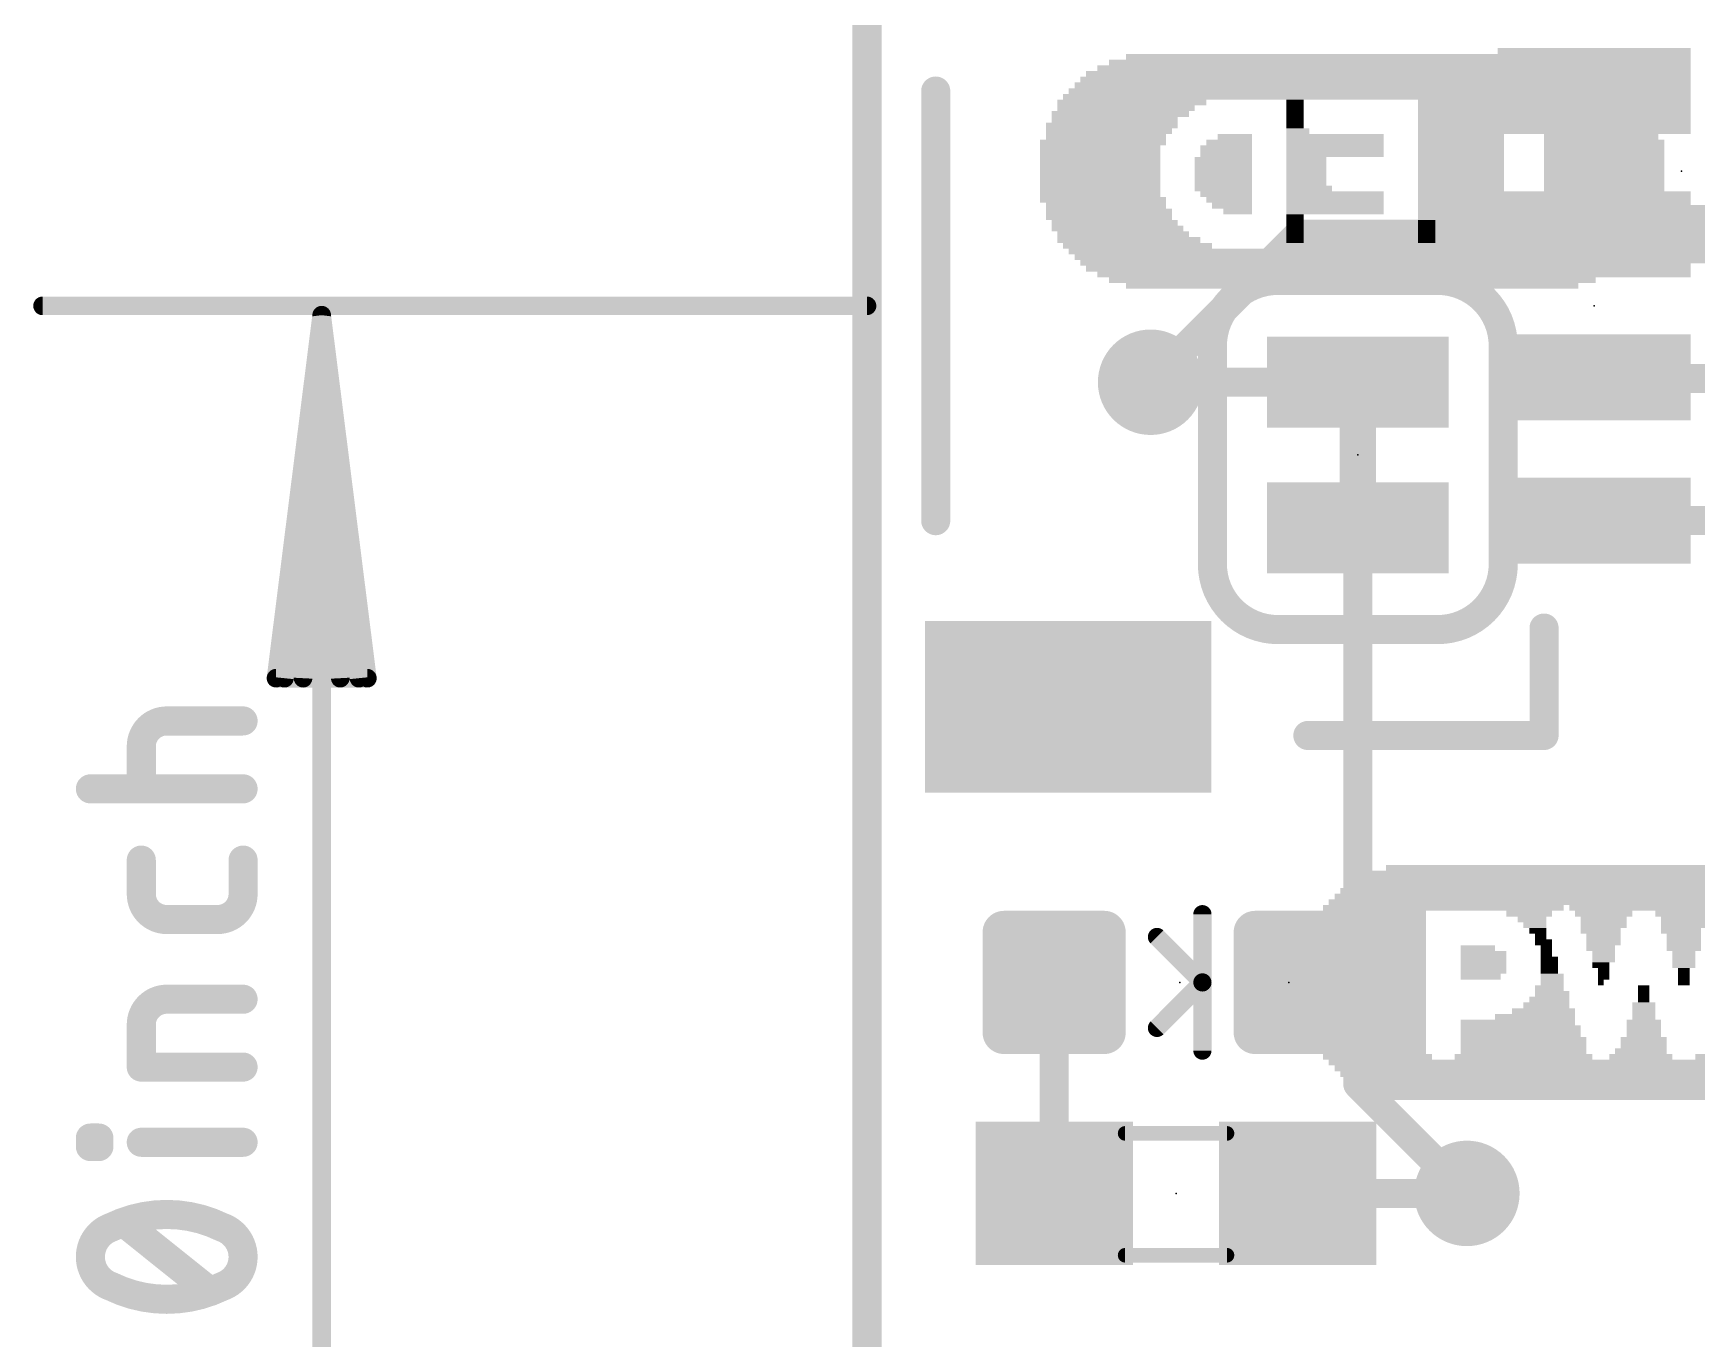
# Model space of a CAD drawing. Extents: x -27.9 to 58.7, y -12 to 40.1.
# Drawn here: x -5.83 to 5.8, y 5.49 to 14.6 of the extents above; entities that cross this region are included whole.
import ezdxf

# ---------------------------------------------------------------- set-up
doc = ezdxf.new("R2010")
doc.units = 0
for name, color, linetype in [('1', 12, 'CONTINUOUS'), ('16', 132, 'CONTINUOUS'), ('18', 110, 'CONTINUOUS'), ('20', 31, 'CONTINUOUS'), ('21', 41, 'CONTINUOUS'), ('22', 40, 'CONTINUOUS'), ('23', 53, 'CONTINUOUS'), ('24', 53, 'CONTINUOUS'), ('47', 253, 'CONTINUOUS'), ('51', 53, 'CONTINUOUS')]:
    doc.layers.add(name, color=color, linetype=linetype)

# ---------------------------------------------------------------- blocks, each defined once
blk = doc.blocks.new('RECT160000X160000R30')
at = {"const_width": 0.15}
blk.add_lwpolyline([(0.425, -0.35), (0.425, 0.35, 0.4142), (0.35, 0.425), (-0.35, 0.425, 0.4142), (-0.425, 0.35), (-0.425, -0.35, 0.4142), (-0.35, -0.425), (0.35, -0.425, 0.4142)], format="xyb", close=True, dxfattribs=at)
blk.add_solid([(-0.3754, -0.3754), (0.3754, -0.3754), (-0.3754, 0.3754), (0.3754, 0.3754)])
blk = doc.blocks.new('RECT')
blk.add_solid([(-0.5, -0.5), (0.5, -0.5), (-0.5, 0.5), (0.5, 0.5)])
blk = doc.blocks.new('ROUNDV')
at = {"const_width": 0.5}
blk.add_lwpolyline([(0, -0.25, 1), (0, 0.25, 1), (0, -0.25)], format="xyb", dxfattribs=at)

msp = doc.modelspace()

# ---------------------------------------------------------------- linework, layer by layer
at = {"layer": '1'}
for points, const_width in [([(0, 25.4), (0, 0)], 0.2032), ([(5.08, 13.2), (6.8326, 13.2)], 0.4064), ([(3.0146, 13.2), (1.9812, 12.1666)], 0.2032), ([(5.08, 13.2), (3.0146, 13.2)], 0.2032), ([(5.08, 12.2), (5.088, 12.192)], 0.2032), ([(5.088, 12.192), (7.366, 12.192)], 0.2032), ([(5.08, 11.2), (5.0814, 11.2014)], 0.2032), ([(6.0452, 11.2014), (5.0814, 11.2014)], 0.2032), ([(1.3074, 6.504), (1.3074, 7.9756)], 0.2032), ([(1.309, 6.5024), (1.3074, 6.504)], 0.2032), ([(4.191, 6.5024), (3.009, 6.5024)], 0.2032)]:
    msp.add_lwpolyline(points, dxfattribs=dict(at, const_width=const_width))
for points, const_width in [([(5.08, 13.3016, 1), (5.08, 13.0984)], 0.2032), ([(3.0146, 13.2508, 1), (3.0146, 13.1492)], 0.1016), ([(3.0505, 13.1641, 1), (2.9787, 13.2359)], 0.1016), ([(5.08, 13.1492, 1), (5.08, 13.2508)], 0.1016), ([(1.9453, 12.2025, 1), (2.0171, 12.1307)], 0.1016), ([(5.1159, 12.2359, 1), (5.0441, 12.1641)], 0.1016), ([(5.088, 12.2428, 1), (5.088, 12.1412)], 0.1016), ([(5.0521, 12.1561, 1), (5.1239, 12.2279)], 0.1016), ([(5.0441, 11.2359, 1), (5.1159, 11.1641)], 0.1016), ([(5.0814, 11.2522, 1), (5.0814, 11.1506)], 0.1016), ([(5.1173, 11.1655, 1), (5.0455, 11.2373)], 0.1016), ([(1.3582, 7.9756, 1), (1.2566, 7.9756)], 0.1016), ([(1.3433, 6.5399, 1), (1.2715, 6.4681)], 0.1016), ([(1.2566, 6.504, 1), (1.3582, 6.504)], 0.1016), ([(1.2731, 6.4665, 1), (1.3449, 6.5383)], 0.1016), ([(3.009, 6.5532, 1), (3.009, 6.4516)], 0.1016), ([(4.191, 6.4516, 1), (4.191, 6.5532)], 0.1016)]:
    msp.add_lwpolyline(points, format="xyb", dxfattribs=dict(at, const_width=const_width))
at = {"layer": '16'}
for points, const_width in [([(0, 25.4), (0, 0)], 0.2032), ([(3.429, 12.1666), (1.9812, 12.1666)], 0.2032), ([(3.429, 11.1506), (3.429, 12.1666)], 0.254), ([(3.429, 11.1506), (3.429, 12.1666)], 0.254), ([(3.429, 11.1506), (3.429, 7.2644)], 0.2032), ([(3.429, 7.2644), (4.191, 6.5024)], 0.2032)]:
    msp.add_lwpolyline(points, dxfattribs=dict(at, const_width=const_width))
for points, const_width in [([(1.9812, 12.2174, 1), (1.9812, 12.1158)], 0.1016), ([(3.4925, 12.1666, 1), (3.3655, 12.1666)], 0.127), ([(3.4925, 12.1666, 1), (3.3655, 12.1666)], 0.127), ([(3.429, 12.1158, 1), (3.429, 12.2174)], 0.1016), ([(3.3655, 11.1506, 1), (3.4925, 11.1506)], 0.127), ([(3.3655, 11.1506, 1), (3.4925, 11.1506)], 0.127), ([(3.4798, 11.1506, 1), (3.3782, 11.1506)], 0.1016), ([(3.4649, 7.3003, 1), (3.3931, 7.2285)], 0.1016), ([(3.3782, 7.2644, 1), (3.4798, 7.2644)], 0.1016), ([(4.1551, 6.4665, 1), (4.2269, 6.5383)], 0.1016)]:
    msp.add_lwpolyline(points, format="xyb", dxfattribs=dict(at, const_width=const_width))
at = {"layer": '20', "const_width": 0.2032}
msp.add_lwpolyline([(0, 0), (0, 25.4)], dxfattribs=at)
at = {"layer": '21', "const_width": 0.2032}
for points in [[(0.48, 14.2), (0.48, 11.2)], [(4.73, 10.45), (4.73, 9.7)], [(4.73, 9.7), (3.08, 9.7)], [(3.7719, 8.4519), (3.7719, 7.4994)]]:
    msp.add_lwpolyline(points, dxfattribs=at)
at = {"layer": '21', "const_width": 0.1016}
for points in [[(0.5308, 14.2, 1), (0.4292, 14.2)], [(0.4292, 11.2, 1), (0.5308, 11.2)], [(4.7808, 10.45, 1), (4.6792, 10.45)], [(3.08, 9.7508, 1), (3.08, 9.6492)], [(4.73, 9.6492, 1), (4.73, 9.7508)], [(4.6792, 9.7, 1), (4.7808, 9.7)], [(3.8227, 8.4519, 1), (3.7211, 8.4519)], [(3.7211, 7.4994, 1), (3.8227, 7.4994)]]:
    msp.add_lwpolyline(points, format="xyb", dxfattribs=at)
at = {"layer": '22'}
for points, const_width in [([(2.8702, 12.8778, 0.4142), (2.413, 12.4206)], 0.2032), ([(2.8702, 12.9286, 1), (2.8702, 12.827)], 0.1016), ([(2.8702, 12.827, 1), (2.8702, 12.9286)], 0.1016), ([(4.445, 12.4206, 0.4142), (3.9878, 12.8778)], 0.2032), ([(3.9878, 12.9286, 1), (3.9878, 12.827)], 0.1016), ([(3.9878, 12.827, 1), (3.9878, 12.9286)], 0.1016), ([(2.4638, 12.4206, 1), (2.3622, 12.4206)], 0.1016), ([(2.3622, 12.4206, 1), (2.4638, 12.4206)], 0.1016), ([(4.4958, 12.4206, 1), (4.3942, 12.4206)], 0.1016), ([(4.3942, 12.4206, 1), (4.4958, 12.4206)], 0.1016), ([(2.413, 10.8966, 0.4142), (2.8702, 10.4394)], 0.2032), ([(2.4638, 10.8966, 1), (2.3622, 10.8966)], 0.1016), ([(2.3622, 10.8966, 1), (2.4638, 10.8966)], 0.1016), ([(3.9878, 10.4394, 0.4142), (4.445, 10.8966)], 0.2032), ([(4.4958, 10.8966, 1), (4.3942, 10.8966)], 0.1016), ([(4.3942, 10.8966, 1), (4.4958, 10.8966)], 0.1016), ([(2.8702, 10.4902, 1), (2.8702, 10.3886)], 0.1016), ([(2.8702, 10.3886, 1), (2.8702, 10.4902)], 0.1016), ([(3.9878, 10.4902, 1), (3.9878, 10.3886)], 0.1016), ([(3.9878, 10.3886, 1), (3.9878, 10.4902)], 0.1016)]:
    msp.add_lwpolyline(points, format="xyb", dxfattribs=dict(at, const_width=const_width))
at = {"layer": '22', "const_width": 0.2032}
for points in [[(2.8702, 12.8778), (3.9878, 12.8778)], [(2.413, 12.4206), (2.413, 10.8966)], [(4.445, 10.8966), (4.445, 12.4206)], [(2.8702, 10.4394), (3.9878, 10.4394)]]:
    msp.add_lwpolyline(points, dxfattribs=at)
at = {"layer": '23'}
for p in [(5.08, 12.7), (2.1844, 7.9756), (2.9464, 7.9756), (2.159, 6.5024)]:
    msp.add_point(p, dxfattribs=at)
at = {"layer": '24'}
for p in [(5.6896, 13.6398), (3.429, 11.6586)]:
    msp.add_point(p, dxfattribs=at)
at = {"layer": '47'}
for points, const_width in [([(0, 12.7), (-5.76, 12.7)], 0.13), ([(-3.81, 12.635), (-4.1292, 10.1)], 0.13), ([(-3.81, 12.635), (-4.07, 10.1)], 0.13), ([(-3.81, 12.635), (-3.94, 10.1)], 0.13), ([(-3.81, 0.065), (-3.81, 12.635)], 0.13), ([(-3.4908, 10.1), (-3.81, 12.635)], 0.13), ([(-3.68, 10.1), (-3.81, 12.635)], 0.13), ([(-3.55, 10.1), (-3.81, 12.635)], 0.13), ([(-4.1292, 10.1), (-3.4908, 10.1)], 0.13), ([(-4.8925, 9.8014), (-4.3591, 9.8014)], 0.2032), ([(-5.0703, 9.3273), (-5.0703, 9.6236)], 0.2032), ([(-4.3591, 9.3273), (-5.4259, 9.3273)], 0.2032), ([(-5.0703, 8.5926), (-5.0703, 8.8297)], 0.2032), ([(-4.3591, 8.8297), (-4.3591, 8.5926)], 0.2032), ([(-4.5369, 8.4148), (-4.8925, 8.4148)], 0.2032), ([(-4.8925, 7.8583), (-4.3591, 7.8583)], 0.2032), ([(-5.0703, 7.3842), (-5.0703, 7.6805)], 0.2032), ([(-4.3591, 7.3842), (-5.0703, 7.3842)], 0.2032), ([(-5.4259, 6.8296), (-5.4259, 6.8889)], 0.2032), ([(-5.4259, 6.8889), (-5.3666, 6.8889)], 0.2032), ([(-5.3666, 6.8889), (-5.3666, 6.8296)], 0.2032), ([(-5.3666, 6.8296), (-5.4259, 6.8296)], 0.2032), ([(-4.3591, 6.8592), (-5.0703, 6.8592)], 0.2032), ([(-4.5962, 5.8221), (-5.1888, 6.2962)], 0.2032)]:
    msp.add_lwpolyline(points, dxfattribs=dict(at, const_width=const_width))
for points, const_width in [([(-5.76, 12.7325, 1), (-5.76, 12.6675)], 0.065), ([(-3.7775, 12.635, 1), (-3.8425, 12.635)], 0.065), ([(-3.7778, 12.6391, 1), (-3.8422, 12.6309)], 0.065), ([(-3.7775, 12.6333, 1), (-3.8425, 12.6367)], 0.065), ([(-3.7775, 12.6367, 1), (-3.8425, 12.6333)], 0.065), ([(-3.7777, 12.6383, 1), (-3.8423, 12.6317)], 0.065), ([(-3.7777, 12.6317, 1), (-3.8423, 12.6383)], 0.065), ([(-3.7778, 12.6309, 1), (-3.8422, 12.6391)], 0.065), ([(0, 12.6675, 1), (0, 12.7325)], 0.065), ([(-4.1615, 10.1041, 1), (-4.097, 10.0959)], 0.065), ([(-4.1292, 10.1325, 1), (-4.1292, 10.0675)], 0.065), ([(-4.1023, 10.1033, 1), (-4.0377, 10.0967)], 0.065), ([(-3.9725, 10.1017, 1), (-3.9075, 10.0983)], 0.065), ([(-3.7125, 10.0983, 1), (-3.6475, 10.1017)], 0.065), ([(-3.5823, 10.0967, 1), (-3.5177, 10.1033)], 0.065), ([(-3.523, 10.0959, 1), (-3.4585, 10.1041)], 0.065), ([(-3.4908, 10.0675, 1), (-3.4908, 10.1325)], 0.065), ([(-4.8925, 9.8014, 0.4142), (-5.0703, 9.6236)], 0.2032), ([(-4.8925, 9.8522, 1), (-4.8925, 9.7506)], 0.1016), ([(-4.8925, 9.7506, 1), (-4.8925, 9.8522)], 0.1016), ([(-4.3591, 9.7506, 1), (-4.3591, 9.8522)], 0.1016), ([(-5.0195, 9.6236, 1), (-5.1211, 9.6236)], 0.1016), ([(-5.1211, 9.6236, 1), (-5.0195, 9.6236)], 0.1016), ([(-5.4259, 9.3781, 1), (-5.4259, 9.2765)], 0.1016), ([(-4.3591, 9.2765, 1), (-4.3591, 9.3781)], 0.1016), ([(-5.1211, 9.3273, 1), (-5.0195, 9.3273)], 0.1016), ([(-5.0195, 8.8297, 1), (-5.1211, 8.8297)], 0.1016), ([(-4.3083, 8.8297, 1), (-4.4099, 8.8297)], 0.1016), ([(-5.0703, 8.5926, 0.4142), (-4.8925, 8.4148)], 0.2032), ([(-5.0195, 8.5926, 1), (-5.1211, 8.5926)], 0.1016), ([(-5.1211, 8.5926, 1), (-5.0195, 8.5926)], 0.1016), ([(-4.5369, 8.4148, 0.4142), (-4.3591, 8.5926)], 0.2032), ([(-4.3083, 8.5926, 1), (-4.4099, 8.5926)], 0.1016), ([(-4.4099, 8.5926, 1), (-4.3083, 8.5926)], 0.1016), ([(-4.8925, 8.4656, 1), (-4.8925, 8.364)], 0.1016), ([(-4.8925, 8.364, 1), (-4.8925, 8.4656)], 0.1016), ([(-4.5369, 8.4656, 1), (-4.5369, 8.364)], 0.1016), ([(-4.5369, 8.364, 1), (-4.5369, 8.4656)], 0.1016), ([(-4.8925, 7.8583, 0.4142), (-5.0703, 7.6805)], 0.2032), ([(-4.8925, 7.9091, 1), (-4.8925, 7.8075)], 0.1016), ([(-4.8925, 7.8075, 1), (-4.8925, 7.9091)], 0.1016), ([(-4.3591, 7.8075, 1), (-4.3591, 7.9091)], 0.1016), ([(-5.0195, 7.6805, 1), (-5.1211, 7.6805)], 0.1016), ([(-5.1211, 7.6805, 1), (-5.0195, 7.6805)], 0.1016), ([(-5.0703, 7.435, 1), (-5.0703, 7.3334)], 0.1016), ([(-4.3591, 7.3334, 1), (-4.3591, 7.435)], 0.1016), ([(-5.1211, 7.3842, 1), (-5.0195, 7.3842)], 0.1016), ([(-5.3751, 6.8889, 1), (-5.4767, 6.8889)], 0.1016), ([(-5.4259, 6.9397, 1), (-5.4259, 6.8381)], 0.1016), ([(-5.3158, 6.8889, 1), (-5.4174, 6.8889)], 0.1016), ([(-5.3666, 6.8381, 1), (-5.3666, 6.9397)], 0.1016), ([(-5.4259, 6.8804, 1), (-5.4259, 6.7788)], 0.1016), ([(-5.4767, 6.8296, 1), (-5.3751, 6.8296)], 0.1016), ([(-5.4174, 6.8296, 1), (-5.3158, 6.8296)], 0.1016), ([(-5.3666, 6.7788, 1), (-5.3666, 6.8804)], 0.1016), ([(-5.0703, 6.91, 1), (-5.0703, 6.8084)], 0.1016), ([(-4.3591, 6.8084, 1), (-4.3591, 6.91)], 0.1016), ([(-4.8925, 6.3555, 0.1139), (-5.2777, 6.2666)], 0.2032), ([(-5.1571, 6.3359, 1), (-5.2206, 6.2565)], 0.1016), ([(-4.5073, 6.2666, 0.1139), (-4.8925, 6.3555)], 0.2032), ([(-4.8925, 6.4063, 1), (-4.8925, 6.3047)], 0.1016), ([(-4.8925, 6.3047, 1), (-4.8925, 6.4063)], 0.1016), ([(-5.2777, 6.2666, 0.3205), (-5.4259, 6.0591)], 0.2032), ([(-5.3, 6.3122, 1), (-5.2555, 6.2209)], 0.1016), ([(-5.2613, 6.2185, 1), (-5.2942, 6.3146)], 0.1016), ([(-4.3591, 6.0591, 0.3205), (-4.5073, 6.2666)], 0.2032), ([(-4.4908, 6.3146, 1), (-4.5237, 6.2185)], 0.1016), ([(-4.5295, 6.2209, 1), (-4.485, 6.3122)], 0.1016), ([(-5.4259, 6.0591, 0.3205), (-5.2777, 5.8517)], 0.2032), ([(-5.3751, 6.0591, 1), (-5.4767, 6.0591)], 0.1016), ([(-4.5073, 5.8517, 0.3205), (-4.3591, 6.0591)], 0.2032), ([(-4.3083, 6.0591, 1), (-4.4099, 6.0591)], 0.1016), ([(-5.4767, 6.0591, 1), (-5.3751, 6.0591)], 0.1016), ([(-4.4099, 6.0591, 1), (-4.3083, 6.0591)], 0.1016), ([(-5.2555, 5.8974, 1), (-5.3, 5.806)], 0.1016), ([(-5.2777, 5.8517, 0.1139), (-4.8925, 5.7628)], 0.2032), ([(-5.2942, 5.8036, 1), (-5.2613, 5.8997)], 0.1016), ([(-4.8925, 5.7628, 0.1139), (-4.5073, 5.8517)], 0.2032), ([(-4.5237, 5.8998, 1), (-4.4908, 5.8036)], 0.1016), ([(-4.485, 5.806, 1), (-4.5295, 5.8974)], 0.1016), ([(-4.8925, 5.8136, 1), (-4.8925, 5.712)], 0.1016), ([(-4.8925, 5.712, 1), (-4.8925, 5.8136)], 0.1016), ([(-4.6279, 5.7824, 1), (-4.5644, 5.8617)], 0.1016)]:
    msp.add_lwpolyline(points, format="xyb", dxfattribs=dict(at, const_width=const_width))
at = {"layer": '51'}
for points, const_width in [([(2.3749, 8.4519, 1), (2.3114, 8.4519)], 0.0635), ([(2.0481, 8.3156, 1), (2.0032, 8.2706)], 0.0635), ([(2.3749, 7.9756, 1), (2.3114, 7.9756)], 0.0635), ([(2.3656, 7.9531, 1), (2.3207, 7.9981)], 0.0635), ([(2.3207, 7.9531, 1), (2.3656, 7.9981)], 0.0635), ([(2.3114, 7.9756, 1), (2.3749, 7.9756)], 0.0635), ([(2.0032, 7.6806, 1), (2.0481, 7.6356)], 0.0635), ([(2.3114, 7.4994, 1), (2.3749, 7.4994)], 0.0635), ([(1.803, 6.9468, 1), (1.803, 6.896)], 0.0508), ([(2.515, 6.896, 1), (2.515, 6.9468)], 0.0508), ([(1.803, 6.0958, 1), (1.803, 6.045)], 0.0508), ([(2.515, 6.045, 1), (2.515, 6.0958)], 0.0508)]:
    msp.add_lwpolyline(points, format="xyb", dxfattribs=dict(at, const_width=const_width))
for points, const_width in [([(2.3432, 8.4519), (2.3432, 7.9756)], 0.127), ([(2.3432, 7.9756), (2.0257, 8.2931)], 0.127), ([(2.3432, 7.9756), (2.0257, 7.6581)], 0.127), ([(2.3432, 7.9756), (2.3432, 7.4994)], 0.127), ([(2.515, 6.9214), (1.803, 6.9214)], 0.1016), ([(2.515, 6.0704), (1.803, 6.0704)], 0.1016)]:
    msp.add_lwpolyline(points, dxfattribs=dict(at, const_width=const_width))

# ---------------------------------------------------------------- block references
at = {"layer": '1', "rotation": 270}
for p, xscale, yscale in [((5.08, 14.2), 0.6, 1.35), ((5.08, 13.2), 0.6, 1.35), ((5.08, 12.2), 0.6, 1.35), ((5.08, 11.2), 0.6, 1.35), ((1.405, 9.9), 1.2, 2)]:
    msp.add_blockref('RECT', p, dxfattribs=dict(at, xscale=xscale, yscale=yscale))
for p in [(1.3074, 7.9756), (3.0614, 7.9756)]:
    msp.add_blockref('RECT160000X160000R30', p, dxfattribs=at)
at = {"layer": '1', "xscale": 1.1, "rotation": 180}
for p in [(1.309, 6.5024), (3.009, 6.5024)]:
    msp.add_blockref('RECT', p, dxfattribs=at)
at = {"layer": '16', "xscale": 0.635, "yscale": 1.27, "rotation": 90}
for p in [(3.429, 12.1666), (3.429, 11.1506)]:
    msp.add_blockref('RECT', p, dxfattribs=at)
at = {"layer": '18', "xscale": 0.7366, "yscale": 0.7366}
for p in [(1.9812, 12.1666), (1.9812, 12.1666), (4.191, 6.5024), (4.191, 6.5024)]:
    msp.add_blockref('ROUNDV', p, dxfattribs=at)
at = {"layer": '21', "yscale": 0.04}
for p, xscale in [((5.4464, 8.7356), 3.88), ((5.4464, 8.7756), 3.64), ((5.4464, 8.6156), 4.28), ((5.4464, 8.6556), 4.2), ((5.4464, 8.6956), 4.04), ((4.0264, 8.4956), 1.68), ((5.4464, 8.5356), 4.44), ((5.4464, 8.5756), 4.36), ((5.4264, 8.4956), 1.04), ((3.5064, 8.3756), 0.8), ((3.5264, 8.4556), 0.76), ((3.5264, 8.4156), 0.76), ((4.6264, 8.4556), 0.32), ((4.6464, 8.4156), 0.2), ((4.6664, 8.3756), 0.16), ((5.1464, 8.4556), 0.4), ((5.1464, 8.4156), 0.32), ((5.1464, 8.3756), 0.32), ((5.7064, 8.4556), 0.4), ((5.7064, 8.4156), 0.32), ((5.7064, 8.3756), 0.32), ((3.4864, 8.2956), 0.84), ((3.4864, 8.2556), 0.84), ((3.5064, 8.3356), 0.8), ((4.6864, 8.3356), 0.12), ((4.7064, 8.2956), 0.08), ((4.7264, 8.2556), 0.12), ((5.1264, 8.3356), 0.28), ((5.1464, 8.2956), 0.24), ((5.1464, 8.2556), 0.24), ((5.6864, 8.3356), 0.28), ((5.7064, 8.2956), 0.24), ((5.7064, 8.2556), 0.24), ((3.4664, 8.1756), 0.88), ((3.4664, 8.1356), 0.88), ((3.4864, 8.2156), 0.84), ((4.2664, 8.2156), 0.24), ((4.3064, 8.1756), 0.32), ((4.3064, 8.1356), 0.32), ((4.7464, 8.2156), 0.08), ((4.7464, 8.1756), 0.08), ((4.7664, 8.1356), 0.12), ((5.1264, 8.2156), 0.2), ((5.1464, 8.1756), 0.16), ((5.1464, 8.1356), 0.16), ((5.7064, 8.2156), 0.24), ((5.7064, 8.1756), 0.16), ((5.7064, 8.1356), 0.16), ((3.4664, 8.0956), 0.88), ((3.4664, 8.0556), 0.88), ((3.4664, 8.0156), 0.88), ((4.3064, 8.0956), 0.32), ((4.3064, 8.0556), 0.32), ((4.2864, 8.0156), 0.28), ((4.7664, 8.0956), 0.12), ((4.7664, 8.0556), 0.12), ((4.7864, 8.0156), 0.16), ((5.1264, 8.0956), 0.12), ((5.1464, 8.0556), 0.08), ((5.1464, 8.0156), 0.08), ((5.7064, 8.0956), 0.16), ((5.7064, 8.0556), 0.08), ((5.7064, 8.0156), 0.08), ((3.4664, 7.9756), 0.88), ((3.4664, 7.9356), 0.88), ((3.4664, 7.8956), 0.88), ((4.7664, 7.9356), 0.2), ((4.7864, 7.8956), 0.24), ((4.7864, 7.9756), 0.16), ((5.1264, 7.9756), 0.04), ((5.4264, 7.9356), 0.08), ((5.4264, 7.8956), 0.08), ((5.7064, 7.9756), 0.08), ((3.4664, 7.8556), 0.88), ((3.4664, 7.8156), 0.88), ((3.4664, 7.7756), 0.88), ((4.7264, 7.7756), 0.44), ((4.7464, 7.8156), 0.32), ((4.7664, 7.8556), 0.28), ((5.4264, 7.8156), 0.16), ((5.4264, 7.7756), 0.16), ((5.4264, 7.8556), 0.08), ((3.4864, 7.7356), 0.84), ((3.4864, 7.6956), 0.84), ((3.4864, 7.6556), 0.84), ((4.5464, 7.6956), 0.8), ((4.5664, 7.6556), 0.84), ((4.6664, 7.7356), 0.56), ((5.4264, 7.6956), 0.24), ((5.4264, 7.6556), 0.24), ((5.4264, 7.7356), 0.16), ((3.5064, 7.6156), 0.8), ((3.5064, 7.5756), 0.8), ((3.5264, 7.5356), 0.76), ((4.5664, 7.6156), 0.84), ((4.5864, 7.5756), 0.88), ((4.5864, 7.5356), 0.88), ((5.4264, 7.5756), 0.32), ((5.4264, 7.5356), 0.32), ((5.4264, 7.6156), 0.24), ((3.5264, 7.4956), 0.76), ((3.5664, 7.4556), 0.76), ((4.5864, 7.4556), 0.96), ((4.5864, 7.4956), 0.88), ((5.4064, 7.4556), 0.44), ((5.4064, 7.4956), 0.36), ((6.0264, 7.4556), 0.48), ((5.4464, 7.4156), 4.44), ((5.4464, 7.3756), 4.36), ((5.4464, 7.3356), 4.28), ((5.4464, 7.2956), 4.2), ((5.4464, 7.2556), 4.04), ((5.4464, 7.2156), 3.88), ((5.4464, 7.1756), 3.64)]:
    msp.add_blockref('RECT', p, dxfattribs=dict(at, xscale=xscale))
at = {"layer": '22', "yscale": 0.04, "rotation": 180}
for p, xscale in [((3.3896, 14.3998), 3.4), ((3.3896, 14.4398), 3.16), ((3.3896, 14.2798), 3.8), ((3.3896, 14.3198), 3.72), ((3.3896, 14.3598), 3.56), ((3.3896, 14.1598), 4.04), ((3.3896, 14.1998), 3.96), ((3.3896, 14.2398), 3.88), ((1.8496, 14.1198), 1.04), ((1.8096, 14.0798), 0.96), ((2.9896, 14.1198), 0.12), ((2.9896, 14.0798), 0.12), ((4.1696, 14.1198), 0.64), ((4.1696, 14.0798), 0.64), ((5.0696, 14.1198), 0.76), ((5.0896, 14.0798), 0.72), ((1.7096, 13.9598), 0.92), ((1.7696, 14.0398), 0.96), ((1.7296, 13.9998), 0.88), ((2.9896, 14.0398), 0.12), ((2.9896, 13.9998), 0.12), ((2.9896, 13.9598), 0.12), ((4.1496, 14.0398), 0.6), ((4.1496, 13.9998), 0.6), ((4.1496, 13.9598), 0.6), ((5.1096, 14.0398), 0.76), ((5.1096, 13.9998), 0.76), ((5.1296, 13.9598), 0.8), ((1.6496, 13.8398), 0.88), ((1.6896, 13.9198), 0.88), ((1.6696, 13.8798), 0.84), ((2.5296, 13.8398), 0.32), ((2.5696, 13.8798), 0.24), ((3.0096, 13.9198), 0.16), ((3.2696, 13.8798), 0.68), ((3.2696, 13.8398), 0.68), ((4.1496, 13.9198), 0.6), ((4.1496, 13.8798), 0.6), ((4.1496, 13.8398), 0.6), ((5.1296, 13.9198), 0.8), ((5.1296, 13.8798), 0.8), ((5.1496, 13.8398), 0.84), ((1.6296, 13.7998), 0.84), ((1.6296, 13.7598), 0.84), ((1.6296, 13.7198), 0.84), ((2.4896, 13.7198), 0.4), ((2.5096, 13.7998), 0.36), ((2.5096, 13.7598), 0.36), ((3.2696, 13.7998), 0.68), ((3.2696, 13.7598), 0.68), ((3.0696, 13.7198), 0.28), ((4.1496, 13.7998), 0.6), ((4.1496, 13.7598), 0.6), ((4.1496, 13.7198), 0.6), ((5.1496, 13.7998), 0.84), ((5.1496, 13.7598), 0.84), ((5.1496, 13.7198), 0.84), ((1.6296, 13.6798), 0.84), ((1.6296, 13.6398), 0.84), ((1.6296, 13.5998), 0.84), ((2.4896, 13.6798), 0.4), ((2.4896, 13.6398), 0.4), ((2.4896, 13.5998), 0.4), ((3.0696, 13.6798), 0.28), ((3.0696, 13.6398), 0.28), ((3.0696, 13.5998), 0.28), ((4.1496, 13.6798), 0.6), ((4.1496, 13.6398), 0.6), ((4.1496, 13.5998), 0.6), ((5.1496, 13.6798), 0.84), ((5.1496, 13.6398), 0.84), ((5.1496, 13.5998), 0.84), ((1.6296, 13.5598), 0.84), ((1.6296, 13.5198), 0.84), ((1.6296, 13.4798), 0.84), ((2.4896, 13.5598), 0.4), ((2.4896, 13.5198), 0.4), ((2.5096, 13.4798), 0.36), ((3.0696, 13.5598), 0.28), ((3.0896, 13.5198), 0.32), ((3.2696, 13.4798), 0.68), ((4.1496, 13.5598), 0.6), ((4.1496, 13.5198), 0.6), ((4.1496, 13.4798), 0.6), ((5.1496, 13.5598), 0.84), ((5.1496, 13.5198), 0.84), ((5.1496, 13.4798), 0.84), ((1.6496, 13.4398), 0.88), ((1.6696, 13.3998), 0.84), ((1.6896, 13.3598), 0.88), ((2.5296, 13.4398), 0.32), ((2.5496, 13.3998), 0.28), ((2.5896, 13.3598), 0.2), ((3.2696, 13.4398), 0.68), ((3.2696, 13.3998), 0.68), ((3.2696, 13.3598), 0.68), ((4.1496, 13.4398), 0.6), ((4.1496, 13.3998), 0.6), ((4.1496, 13.3598), 0.6), ((5.1496, 13.4398), 0.84), ((5.1296, 13.3998), 0.8), ((5.1296, 13.3598), 0.8), ((1.6896, 13.3198), 0.88), ((1.7296, 13.2798), 0.88), ((1.7496, 13.2398), 0.92), ((2.9896, 13.3198), 0.12), ((2.9896, 13.2798), 0.12), ((2.9896, 13.2398), 0.12), ((4.1496, 13.3198), 0.6), ((3.9096, 13.2798), 0.12), ((3.9096, 13.2398), 0.12), ((5.1296, 13.3198), 0.8), ((5.1096, 13.2798), 0.76), ((5.1096, 13.2398), 0.76), ((1.7896, 13.1998), 0.92), ((1.8896, 13.1198), 1.04), ((2.9896, 13.1998), 0.12), ((2.9896, 13.1598), 0.12), ((3.0096, 13.1198), 0.16), ((3.9096, 13.1998), 0.12), ((3.9096, 13.1598), 0.12), ((3.9296, 13.1198), 0.16), ((5.0696, 13.1598), 0.76), ((5.0496, 13.1198), 0.72), ((5.0896, 13.1998), 0.72), ((3.3896, 13.0798), 3.96), ((3.3896, 13.0398), 3.88), ((3.3896, 12.9998), 3.8), ((3.3896, 12.9598), 3.72), ((3.3896, 12.9198), 3.56), ((3.3896, 12.8798), 3.4), ((3.3896, 12.8398), 3.16)]:
    msp.add_blockref('RECT', p, dxfattribs=dict(at, xscale=xscale))
msp.add_blockref('RECT', (1.8296, 13.1598), dxfattribs=at)
at = {"layer": '51', "xscale": 0.5001, "yscale": 0.95, "rotation": 180}
for p in [(1.5788, 6.4973), (2.7471, 6.4973)]:
    msp.add_blockref('RECT', p, dxfattribs=at)

doc.saveas('drawing.dxf')
